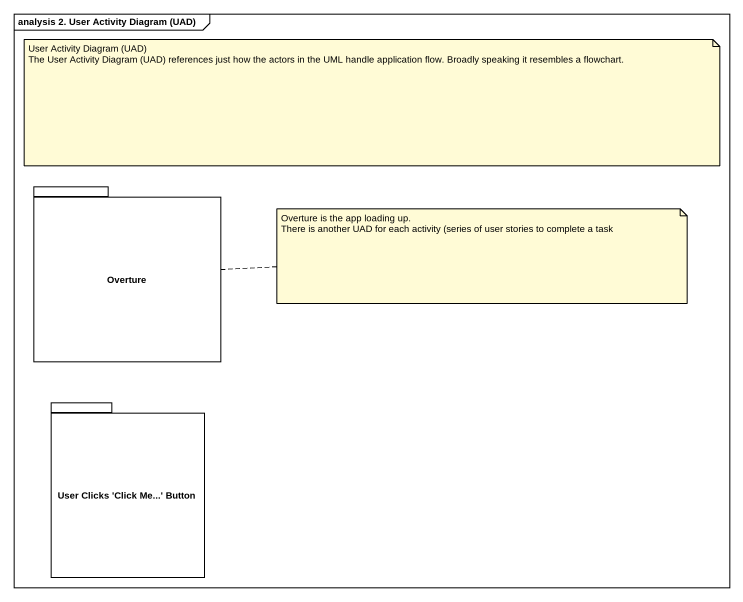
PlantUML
@startuml
mainframe analysis 2. User Activity Diagram (UAD)
package Overture {
}
package "User Clicks 'Click Me...' Button" as User_Clicks_Click_Me_Button {
}
note as N1
  User Activity Diagram (UAD)
  The User Activity Diagram (UAD) references just how the actors in the UML handle application flow. Broadly speaking it resembles a flowchart.
end note
note right of Overture
  Overture is the app loading up.
  There is another UAD for each activity (series of user stories to complete a task
end note
@enduml
